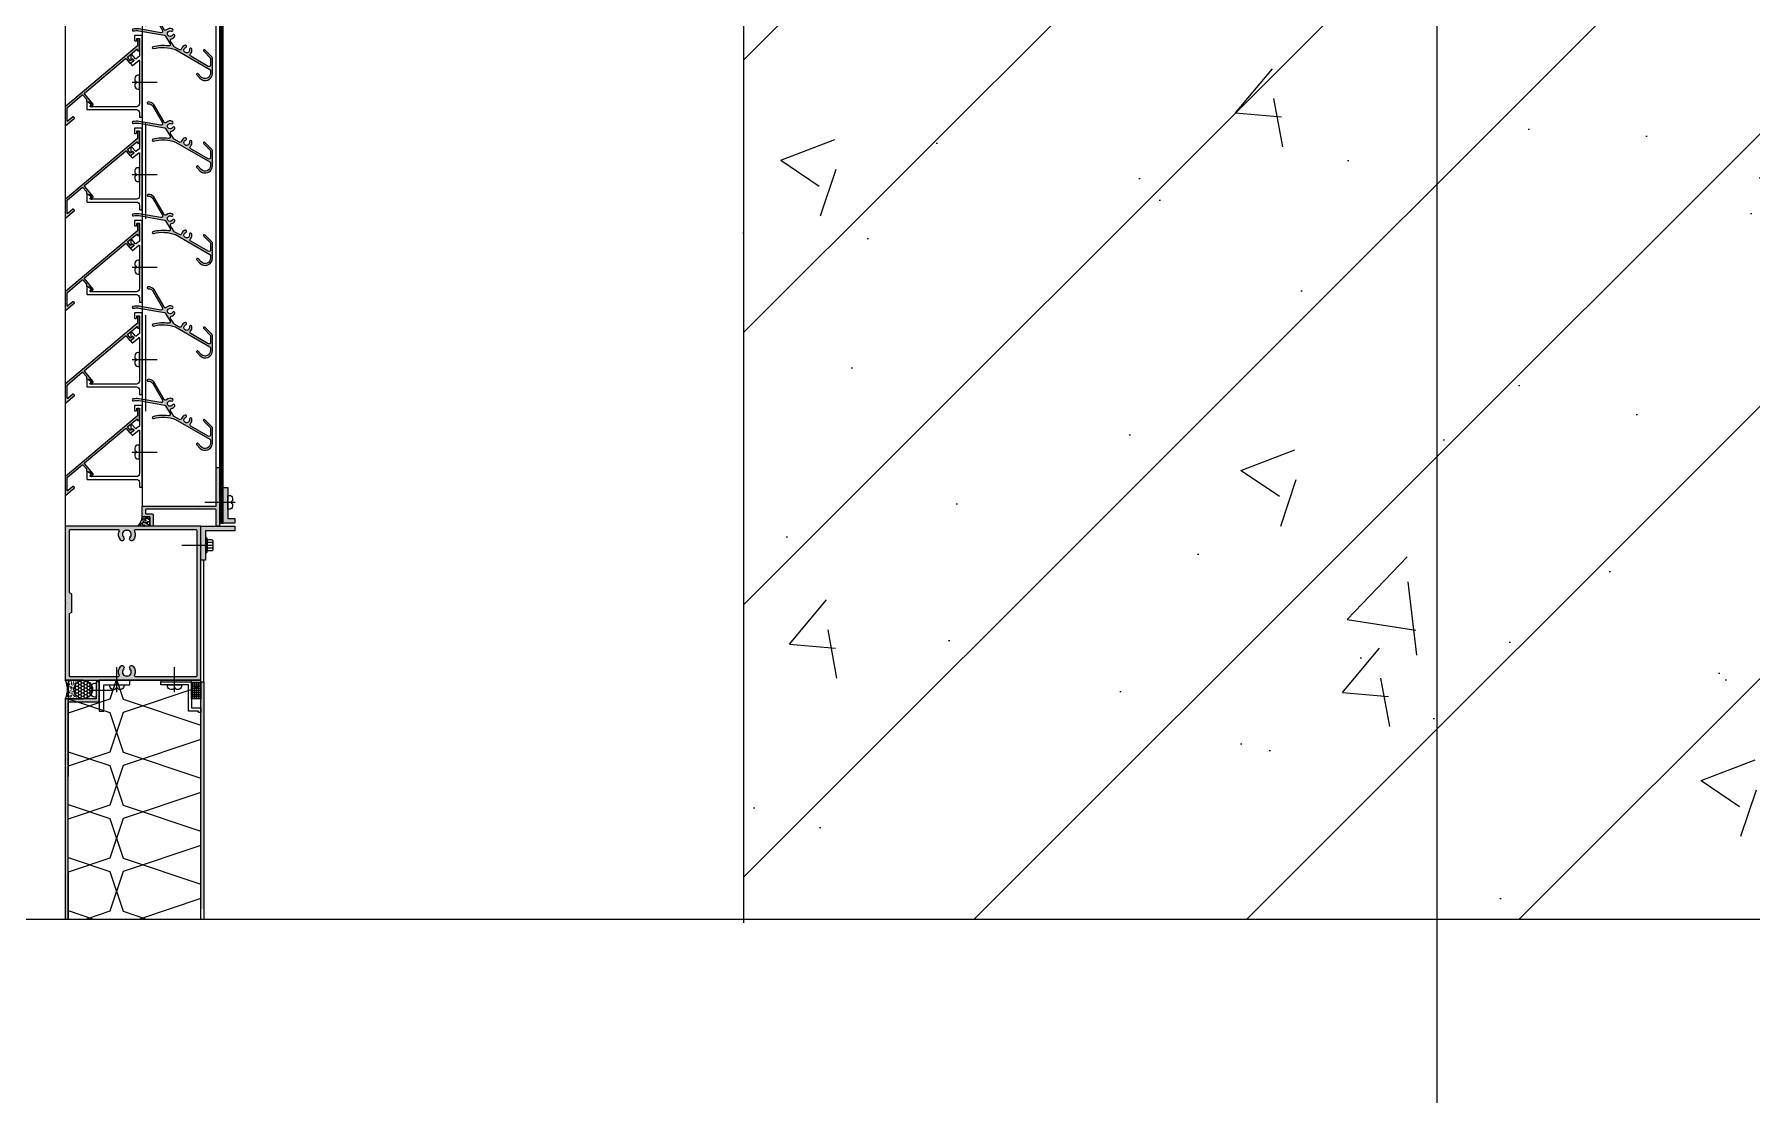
# Model space of a CAD drawing. Header units: millimetres. Extents: x 12351878 to 12381578, y 696206 to 738256.
# Drawn here: x 12375974 to 12377088, y 701670 to 702358 of the extents above; entities that cross this region are included whole.
import ezdxf

# ---------------------------------------------------------------- set-up
doc = ezdxf.new("R2010")
doc.units = ezdxf.units.MM
doc.header["$LTSCALE"] = 1000
for name, pattern in [('CENTER', [50.800000000000004, 31.75, -6.35, 6.35, -6.35]), ('CENTER2', [28.575000000000003, 19.05, -3.175, 3.175, -3.175]), ('DOTE', [2.4200000000000004, 2, -0.2, 0.02, -0.2]), ('HIDDEN', [0.125, 0.0625, -0.0625]), ('HIDDENX2', [19.049999999999997, 12.7, -6.35])]:
    doc.linetypes.add(name, pattern=pattern)
for name, color, linetype in [('A-ANNO-SYMB', 3, 'Continuous'), ('A-WALL', 5, 'Continuous'), ('A-WALL-PATT', 8, 'Continuous'), ('ALUM', 1, 'Continuous'), ('DOTE', 16, 'DOTE'), ('ELASTOMER', 6, 'Continuous'), ('ELASTOMER-V', 241, 'Continuous'), ('ELASTROMER-V', 241, 'Continuous'), ('EXTRUSION-V', 141, 'Continuous'), ('EXTRUSION1', 4, 'Continuous'), ('EXTRUSION2', 133, 'Continuous'), ('FASTENER', 191, 'Continuous'), ('GLASS-V', 11, 'Continuous'), ('GRID', 8, 'CENTER'), ('INSUL', 8, 'HIDDEN'), ('SILICONE', 8, 'Continuous'), ('SILICONE-V', 9, 'Continuous'), ('SYMBOL', 7, 'Continuous'), ('型材断面填充', 254, 'Continuous'), ('铝板断面填充', 14, 'Continuous')]:
    doc.layers.add(name, color=color, linetype=linetype)

# ---------------------------------------------------------------- blocks, each defined once
blk = doc.blocks.new('*U133')
at = {"linetype": 'CENTER2', "ltscale": 0.5}
blk.add_line((0, 5.682552812322683), (0, -13.72271173098998), dxfattribs=at)
at = {"color": 0, "linetype": 'ByBlock'}
blk.add_lwpolyline([(-0.6749999999992724, 2.506874680595502), (-1.174999999999272, 3.599999999998545), (-2.999999999998181, 3.600000000002183, 0.4142135623730951), (-5.399999999999636, 1.200000000000728), (-5.399999999999636, 0), (5.399999999999636, 0), (5.400000000001455, 1.19999999999709, 0.4142135623730951), (3.000000000001819, 3.599999999998545), (1.174999999999272, 3.599999999998545), (0.6749999999992724, 2.506874680595502)], format="xyb", close=True, dxfattribs=at)
blk = doc.blocks.new('*U98')
at = {"linetype": 'CENTER2', "ltscale": 0.5}
blk.add_line((0, 5.682552812322683), (0, -17.82994597045181), dxfattribs=at)
at = {"color": 0, "linetype": 'ByBlock'}
blk.add_lwpolyline([(-0.6749999999992724, 2.506874680595502), (-1.174999999999272, 3.599999999998545), (-2.999999999998181, 3.600000000002183, 0.4142135623730951), (-5.399999999999636, 1.200000000000728), (-5.399999999999636, 0), (5.399999999999636, 0), (5.400000000001455, 1.19999999999709, 0.4142135623730951), (3.000000000001819, 3.599999999998545), (1.174999999999272, 3.599999999998545), (0.6749999999992724, 2.506874680595502)], format="xyb", close=True, dxfattribs=at)
blk = doc.blocks.new('*U163')
at = {"layer": 'INSUL'}
h = blk.add_hatch(dxfattribs=at)
h.set_pattern_fill('保温棉50', color=256, scale=4.298127259997456, angle=90, pattern_type=2)
h.set_pattern_definition([(108.4349488229, (4.298127259986088, -84.81947217989064), (-85.96254519989373, 223.5026175200561), [27.18393566857991, -244.6535006285731]), (18.43494882299999, (-81.66441793996306, -110.6082357398754), (171.925090399852, 68.7700361601878), [81.55266663119177, -190.2847696659613]), (71.565051177, (-4.298127260008826, -84.81947217989064), (6.041983059165127e-11, 34.3850180799565), [27.1839356685799, -244.6535006285729]), (161.5650511771, (-4.298127260008826, -59.0307086199059), (-85.96254520004057, 17.1925090400064), [81.55266663119174, -190.2847696659613])])
h.paths.add_polyline_path([(-1.13686837721616e-11, -71.92509039989827), (85.96254519993776, -71.92509039989827), (85.96254519993776, 83.07490880915861), (-1.13686837721616e-11, 83.07490880915861)])
blk.add_lwpolyline([(-1.13686837721616e-11, -71.92509039989827), (85.96254519993776, -71.92509039989827), (85.96254519993776, 83.07490880915861), (-1.13686837721616e-11, 83.07490880915861)], close=True, dxfattribs=at)
blk = doc.blocks.new('20221208-LC02')
at = {"layer": '型材断面填充', "linetype": 'ByBlock'}
h = blk.add_hatch(color=256, dxfattribs=at)
edge = h.paths.add_edge_path(flags=16)
edge.add_line((2.5, -6.99999999960346), (2.5, -47))
edge.add_arc((3, -47), 0.5, 180, 270)
edge.add_line((3, -47.5), (34.65579523838096, -47.49999999999636))
edge.add_arc((34.65579523683118, -47.00000000242653), 0.4999999975698302, 270.0000001775916, 385.0702281711805)
edge.add_arc((39.99995091589517, -44.5000000142536), 5.399999990810145, 137.5299817759611, 205.0702278479145, ccw=False)
edge.add_arc((36.9387832742359, -41.69790212291264), 1.250000000089422, 29.999999994727887, 137.5299819162502, ccw=False)
edge.add_arc((36.93878327609127, -41.69790210733845), 1.249999990696188, -42.470018660997084, 29.99999941902189, ccw=False)
edge.add_arc((39.99995091848541, -44.49999999810461), 2.900000000181009, 137.529981922016, 142.0718582329696)
edge.add_line((37.71248232560174, -42.71744917481192), (37.97509137222369, -42.86906657857253))
edge.add_arc((39.9999509184272, -44.49999999786814), 2.600000000005153, 141.1501169040583, 158.8498831005553)
edge.add_line((37.57509137225861, -43.56188690160343), (37.31248232560029, -43.41026949783918))
edge.add_arc((39.99995091840537, -44.49999999789361), 2.900000000010801, 157.9281417677023, 262.0718582346679)
edge.add_line((39.59995091844758, -47.37228132117889), (39.59995091845485, -47.06904651365767))
edge.add_arc((39.99995091835444, -44.4999999979409), 2.599999999968484, 261.1501169037022, 278.8498831005157)
edge.add_line((40.39995091844321, -47.06904651362856), (40.39995091845776, -47.37228132117889))
edge.add_arc((39.9999509183981, -44.49999999792271), 2.899999999995512, 277.9281417674047, 382.0718582349279)
edge.add_line((42.68741951114498, -43.41026949774823), (42.42481046450848, -43.5618869015052))
edge.add_arc((39.99995091839082, -44.4999999979118), 2.600000000009137, 21.15011690276566, 38.84988309937198)
edge.add_line((42.02481046449975, -42.86906657849249), (42.28741951112897, -42.71744917471733))
edge.add_arc((39.99995106457936, -44.50000017262209), 2.899999992084716, 37.92814626531133, 42.47002339311909)
edge.add_arc((43.06111853289622, -41.69790209024723), 1.249999999762535, 150.000000009156, 222.4700181958035, ccw=False)
edge.add_arc((43.06111854433402, -41.69790208929044), 1.250000009190942, 42.470018990228596, 150.0000003092716, ccw=False)
edge.add_arc((39.99995091773599, -44.49999999361535), 5.399999997576094, -25.07022803200431, 42.4700186433916, ccw=False)
edge.add_arc((45.34410659842979, -47), 0.5000000000005413, 154.9297720058249, 270)
edge.add_line((45.34410659842979, -47.5), (84.99995091736491, -47.49999999998909))
edge.add_arc((84.99995091736491, -46.99999999998909), 0.5, 270, 360)
edge.add_line((85.49995091736491, -46.99999999998909), (85.49995091736491, 47.00000000001091))
edge.add_arc((84.99995091736491, 47.00000000001091), 0.5, 0, 90)
edge.add_line((84.99995091736491, 47.50000000001091), (45.34410659792775, 47.5))
edge.add_arc((45.34410659792775, 47.00000000000364), 0.499999999996362, 90, 205.070227985965)
edge.add_arc((39.9999509169138, 44.49999999430656), 5.399999997577029, -42.470018642462094, 25.070228024716982, ccw=False)
edge.add_arc((43.06111854356277, 41.69790209003622), 1.250000009194104, 209.9999996913284, 317.5299810103656, ccw=False)
edge.add_arc((43.06111853211041, 41.69790209099301), 1.249999999750459, 137.5299818046885, 209.9999999917775, ccw=False)
edge.add_arc((39.99995106378628, 44.50000017328784), 2.899999992045648, 317.5299766079323, 322.0718537359109)
edge.add_line((42.28741951034317, 42.71744917545584), (42.02481046370667, 42.86906657922373))
edge.add_arc((39.99995091759047, 44.49999999858846), 2.599999999980514, 321.1501169016652, 338.8498830984475)
edge.add_line((42.42481046370085, 43.56188690224371), (42.68741951033735, 43.41026949849038))
edge.add_arc((39.99995091757592, 44.49999999861393), 2.899999999996318, 337.9281417661126, 442.0718582336118)
edge.add_line((40.39995091758465, 47.37228132187738), (40.3999509175701, 47.06904651432706))
edge.add_arc((39.99995091753226, 44.49999999863212), 2.599999999968184, 81.15011690061799, 98.84988309743153)
edge.add_line((39.59995091758174, 47.06904651434161), (39.59995091756718, 47.37228132186283))
edge.add_arc((39.99995091757592, 44.49999999858846), 2.900000000006504, 97.92814176635848, 202.0718582335795)
edge.add_line((37.31248232479993, 43.41026949847583), (37.57509137145098, 43.56188690225099))
edge.add_arc((39.99995091759047, 44.49999999855208), 2.599999999991428, 201.1501169004238, 218.8498830971071)
edge.add_line((37.97509137143061, 42.86906657922373), (37.71248232480866, 42.71744917546312))
edge.add_arc((39.99995091768506, 44.49999999883585), 2.900000000224605, 217.9281417683661, 222.4700180793446)
edge.add_arc((36.93878327532002, 41.6979021079751), 1.249999990694837, -29.999999418133086, 42.47001866193938, ccw=False)
edge.add_arc((36.93878327346465, 41.69790212354928), 1.250000000087285, 222.4700180848151, 330.00000000616086, ccw=False)
edge.add_arc((39.99995091507299, 44.50000001494118), 5.39999999081059, 154.9297721593727, 222.4700182250489, ccw=False)
edge.add_arc((34.65579523569613, 47.00000000243381), 0.4999999975694139, 334.929771835921, 449.9999998232421)
edge.add_line((34.65579523723864, 47.50000000000364), (3, 47.5))
edge.add_arc((3, 47), 0.5, 90, 180)
edge.add_line((2.5, 47), (2.5, 7.00000000039654))
edge.add_line((2.5, 7.00000000039654), (4, 6.00000000039654))
edge.add_line((4, 6.00000000039654), (4, -5.99999999960346))
edge.add_line((4, -5.99999999960346), (2.5, -6.99999999960346))
edge = h.paths.add_edge_path()
edge.add_line((0, -0.2999999999992724), (0, -50))
edge.add_line((0, -50), (87.99995091736491, -49.99999999998909))
edge.add_line((87.99995091736491, -49.99999999998909), (87.99995091736491, 50.00000000001091))
edge.add_line((87.99995091736491, 50.00000000001091), (0, 50))
edge.add_line((0, 50), (0, 0.2999999999992724))
edge.add_arc((0, 0), 0.2999999999992724, -90, 90, ccw=False)
at = {"color": 0, "linetype": 'ByBlock'}
for points in [[(0, -0.2999999999992724), (0, -50), (87.99995091736491, -49.99999999998909), (87.99995091736491, 50.00000000001091), (0, 50), (0, 0.2999999999992724, -0.9999999999999999)], [(2.5, -6.99999999960346), (2.5, -47, 0.414213562373095), (3, -47.5), (34.65579523838096, -47.49999999999636, 0.5490175104175196), (35.10868978350481, -46.78813559492119, -0.3035384596239542), (36.01674482313683, -40.85389673494501, -0.5069448702634813), (38.02131502910197, -41.07290212296721, -0.3271885650726631), (37.86082171175804, -42.54190749825284, 0.01982026876785896), (37.71248232560174, -42.71744917481192), (37.97509137222369, -42.86906657857253, 0.07738371066582642), (37.57509137225861, -43.56188690160343), (37.31248232560029, -43.41026949783918, 0.4885090795910595), (39.59995091844758, -47.37228132117889), (39.59995091845485, -47.06904651365767, 0.07738371066725233), (40.39995091844321, -47.06904651362856), (40.39995091845776, -47.37228132117889, 0.4885090795940417), (42.68741951114498, -43.41026949774823), (42.42481046450848, -43.5618869015052, 0.07738371066635864), (42.02481046449975, -42.86906657849249), (42.28741951112897, -42.71744917471733, 0.01982027233345179), (42.1390800836889, -42.54190747979737, -0.3271885655898134), (41.97858677827026, -41.07290209053826, -0.5069448669586435), (43.98315698879742, -40.85389668058633, -0.3035384624997088), (44.89121204890398, -46.78813559286573, 0.5490175104135072), (45.34410659842979, -47.5), (84.99995091736491, -47.49999999998909, 0.414213562373095), (85.49995091736491, -46.99999999998909), (85.49995091736491, 47.00000000001091, 0.414213562373095), (84.99995091736491, 47.50000000001091), (45.34410659792775, 47.5, 0.5490175103733188), (44.89121204837284, 46.78813559293485, -0.3035384624606132), (43.98315698803344, 40.85389668134303, -0.5069448669602903), (41.97858677750628, 41.07290209127314, -0.3271885655898843), (42.13908008290309, 42.54190748052861, 0.01982027233416778), (42.28741951034317, 42.71744917545584), (42.02481046370667, 42.86906657922373, 0.07738371066710646), (42.42481046370085, 43.56188690224371), (42.68741951033735, 43.41026949849038, 0.4885090795931064), (40.39995091758465, 47.37228132187738), (40.3999509175701, 47.06904651432706, 0.07738371066724005), (39.59995091758174, 47.06904651434161), (39.59995091756718, 47.37228132186283, 0.4885090795916054), (37.31248232479993, 43.41026949847583), (37.57509137145098, 43.56188690225099, 0.07738371066666419), (37.97509137143061, 42.86906657922373), (37.71248232480866, 42.71744917546312, 0.01982026876795936), (37.86082171097223, 42.54190749890404, -0.327188565073362), (38.02131502833799, 41.07290212362204, -0.5069448702631493), (36.01674482238013, 40.85389673556347, -0.3035384595938929), (35.10868978239159, 46.78813559498667, 0.549017510375187), (34.65579523723864, 47.50000000000364), (3, 47.5, 0.414213562373095), (2.5, 47), (2.5, 7.00000000039654), (4, 6.00000000039654), (4, -5.99999999960346)]]:
    blk.add_lwpolyline(points, format="xyb", close=True, dxfattribs=at)
blk = doc.blocks.new('*U164')
at = {"layer": 'ELASTOMER-V', "linetype": 'ByBlock'}
h = blk.add_hatch(dxfattribs=at)
h.set_pattern_fill('HONEY', color=256, scale=10, angle=90.00000000002557, style=0)
h.set_pattern_definition([(90, (777.9763210752899, -18948.4054980909), (-1.082531754731385, 1.874999999999516), [1.25, -2.5]), (210.0000000000255, (777.9763210752899, -18948.4054980909), (-1.082531754729711, -1.875000000000482), [1.249999999999997, -2.499999999999994]), (150.0000000000255, (777.9763210752899, -18948.4054980909), (-2.165063509461096, -9.662e-13), [-2.5, 1.25])])
edge = h.paths.add_edge_path()
edge.add_arc((6.00000064651249, 11.73395076351153), 5.999999344334356, 0, 360)
at = {"layer": 'SILICONE'}
h = blk.add_hatch(dxfattribs=at)
h.set_pattern_fill('AR-SAND', color=256, angle=90.00000000002557, style=0)
h.set_pattern_definition([(127.5000000000256, (777.9763210752899, -18948.4054980909), (-1.92682376901313, -0.0629933581104684), [0, -1.52, 0, -1.7, 0, -1.625]), (97.50000000002554, (777.9763210752899, -18948.4054980909), (-2.82214606523053, 1.769776705266466), [0, -0.82, 0, -1.369999999999999, 0, -0.525]), (57.50000000002556, (777.9763210752899, -18949.63549809088), (-0.0056590535383553, 3.114141861751492), [0, -0.4999999999999977, 0, -1.79999999999999, 0, -2.34999999999998]), (47.50000000002557, (777.9763210752899, -18949.63549809088), (-0.8776755649355914, 3.006126604571902), [0, -0.25, 0, -1.179999999999999, 0, -1.35])])
edge = h.paths.add_edge_path()
edge.add_line((-1.223408617079258e-06, 11.73395025841455), (0, 0))
edge.add_arc((5.999999995414328, -13.71720165333131), 14.97202795693112, 66.37509497301721, 113.62490502698279, ccw=False)
edge.add_line((11.99999999082866, 0), (11.9999999908614, 11.73395126860851))
edge.add_arc((6.000000646510671, 11.73395076350608), 5.999999344350748, -179.99999517673064, 4.8233733878078056e-06, ccw=False)
at = {"layer": '铝板断面填充', "linetype": 'ByBlock'}
h = blk.add_hatch(color=256, dxfattribs=at)
h.dxf.hatch_style = 1
h.paths.add_polyline_path([(154.9999992099078, 1.99999999995234), (129.1821145081235, 1.999999999937788), (13.99999999082866, 2), (13.9999999908614, 22), (0.9999999908613972, 22), (0.9999999908613972, 19.99999999999272), (11.9999999908614, 19.99999999999272), (11.99999999082866, 0), (129.1821145081235, -6.221185290876985e-11), (154.9999992099078, -5.493589529458637e-11)])
at = {"layer": 'ALUM'}
blk.add_lwpolyline([(154.9999992099078, 1.99999999995234), (129.1821145081235, 1.999999999937788), (13.99999999082866, 2), (13.9999999908614, 22), (0.9999999908613972, 22), (0.9999999908613972, 19.99999999999272), (11.9999999908614, 19.99999999999272), (11.99999999082866, 0), (129.1821145081235, -6.221185290876985e-11), (154.9999992099078, -5.493589529458637e-11)], close=True, dxfattribs=at)
at = {"layer": 'ELASTOMER'}
blk.add_circle((6.00000064651249, 11.73395076351153), 5.999999344334356, dxfattribs=at)
at = {"layer": 'EXTRUSION2'}
blk.add_lwpolyline([(-9.138602763414383e-09, 42), (-9.138602763414383e-09, 22), (19.9999999908614, 22), (19.9999999908614, 25), (2.999999990861397, 25), (2.999999990861397, 42)], close=True, dxfattribs=at)
at = {"layer": 'SILICONE'}
blk.add_lwpolyline([(-1.223408617079258e-06, 11.73395025841455), (0, 0), (0, 0, -0.2091377174264752), (11.99999999082866, 0), (11.9999999908614, 11.73395126860851, -1.000000000000909), (1.302159944316372e-06, 11.73395025841455)], format="xyb", dxfattribs=at)
at = {"layer": 'FASTENER', "xscale": -0.8333333333333337, "yscale": 0.8333333333333337, "zscale": 0.8333333333333337}
for p, rotation in [((2.999999990861397, 33.5), 269.9999999999745), ((6.499999990861397, 19.99999999999272), 180)]:
    blk.add_blockref('*U133', p, dxfattribs=dict(at, rotation=rotation))
blk = doc.blocks.new('20221208-LC05')
at = {"layer": '型材断面填充', "linetype": 'ByBlock'}
h = blk.add_hatch(color=256, dxfattribs=at)
edge = h.paths.add_edge_path()
edge.add_line((50, -24.5), (50, 12.5))
edge.add_arc((49.5, 12.5), 0.5, 0, 90)
edge.add_line((49.5, 13), (48.5, 13))
edge.add_arc((48.5, 12.5), 0.5, 90, 180)
edge.add_line((48, 12.5), (48, 2.5))
edge.add_arc((47.5, 2.5), 0.5, -90, 0, ccw=False)
edge.add_line((47.5, 2), (2.5, 2))
edge.add_arc((2.5, 2.5), 0.5, 180, 270, ccw=False)
edge.add_line((2, 2.5), (2, 4.500000000007276))
edge.add_arc((2.5, 4.500000000007276), 0.5, 90, 180, ccw=False)
edge.add_line((2.5, 5.000000000007276), (6.5, 5.000000000007276))
edge.add_arc((6.5, 5.500000000007276), 0.5, 270, 360)
edge.add_line((7, 5.500000000007276), (7, 12.5))
edge.add_arc((6.5, 12.5), 0.5, 0, 90)
edge.add_line((6.5, 13), (5.5, 13))
edge.add_arc((5.5, 12.5), 0.5, 90, 180)
edge.add_line((5, 12.5), (5, 7.000000000003638))
edge.add_line((5, 7.000000000003638), (0, 7))
edge.add_line((0, 7), (0, 0))
edge.add_line((0, 0), (9.545484914677218, 0))
edge.add_line((9.545484914677218, 0), (9.845484914680128, 0.2999999999883585))
edge.add_line((9.845484914680128, 0.2999999999883585), (10.14548491468304, 0))
edge.add_line((10.14548491468304, 0), (36.45762077829568, 0))
edge.add_line((36.45762077829568, 0), (36.75762077829859, 0.2999999999883585))
edge.add_line((36.75762077829859, 0.2999999999883585), (37.0576207783015, 0))
edge.add_line((37.0576207783015, 0), (48, 0))
edge.add_line((48, 0), (48, -24.5))
edge.add_arc((48.5, -24.5), 0.5, 180, 270)
edge.add_line((48.5, -25), (49.5, -25))
edge.add_arc((49.5, -24.5), 0.5, 270, 360)
at = {"linetype": 'ByBlock'}
blk.add_lwpolyline([(50, -24.5), (50, 12.5, 0.414213562373095), (49.5, 13), (48.5, 13, 0.414213562373095), (48, 12.5), (48, 2.5, -0.414213562373095), (47.5, 2), (2.5, 2, -0.414213562373095), (2, 2.5), (2, 4.500000000007276, -0.414213562373095), (2.5, 5.000000000007276), (6.5, 5.000000000007276, 0.414213562373095), (7, 5.500000000007276), (7, 12.5, 0.414213562373095), (6.5, 13), (5.5, 13, 0.414213562373095), (5, 12.5), (5, 7.000000000003638), (0, 7), (0, 0), (9.545484914677218, 0), (9.845484914680128, 0.2999999999883585), (10.14548491468304, 0), (36.45762077829568, 0), (36.75762077829859, 0.2999999999883585), (37.0576207783015, 0), (48, 0), (48, -24.5, 0.414213562373095), (48.5, -25), (49.5, -25, 0.414213562373095)], format="xyb", close=True, dxfattribs=at)
blk = doc.blocks.new('*U97')
at = {"linetype": 'ByBlock', "lineweight": -2}
for p, q in [((-5.028571428571013, 0.5142857142927824), (-5.028571428571013, 7.275957614183426e-12)), ((5.028571428571013, 7.275957614183426e-12), (-5.028571428571013, 7.275957614183426e-12)), ((-4.685714285715221, 0.857142857152212), (-3.542857142858338, 1.14285714286234)), ((4.685714285715221, 0.857142857152212), (-4.685714285715221, 0.857142857152212)), ((-3.542857142858338, 4.400000000008731), (-3.542857142858338, 1.14285714286234)), ((3.542857142858338, 1.14285714286234), (-3.542857142858338, 1.14285714286234)), ((2.657142857144208, 4.857142857152212), (-2.657142857144208, 4.857142857152212)), ((-2.332922000361577, 0.857142857152212), (-1.77142857142826, 1.14285714286234)), ((-1.77142857142826, 4.400000000008731), (-1.77142857142826, 1.14285714286234)), ((1.77142857142826, 4.400000000008731), (1.77142857142826, 1.14285714286234)), ((2.458636286075489, 0.857142857152212), (1.77142857142826, 1.14285714286234)), ((3.542857142858338, 4.400000000008731), (3.542857142858338, 1.14285714286234)), ((4.685714285715221, 0.857142857152212), (3.542857142858338, 1.14285714286234)), ((5.028571428571013, 0.5142857142927824), (5.028571428571013, 7.275957614183426e-12))]:
    blk.add_line(p, q, dxfattribs=at)
for centre, radius, start, end in [((-4.685714285715221, 0.5142857142927824), 0.3428571428571428, 90, 180), ((-2.657142857144208, 3.770535714291327), 1.086607142857136, 35.40085557752613, 144.5991444224739), ((0, 1.196428571434808), 3.660714285714072, 61.05941179989344, 118.9405882001066), ((2.657142857144208, 3.770535714291327), 1.086607142857129, 35.40085557752613, 144.5991444224739), ((4.685714285715221, 0.5142857142927824), 0.3428571428571428, 0, 90)]:
    blk.add_arc(centre, radius, start, end, dxfattribs=at)
at = {"layer": 'GRID', "ltscale": 0.5}
blk.add_line((0, 4.857142857159488), (0, -15.42104510233063), dxfattribs=at)
blk = doc.blocks.new('20221208-LC06')
at = {"layer": '型材断面填充', "linetype": 'ByBlock'}
blk.add_hatch(color=256, dxfattribs=at).paths.add_polyline_path([(22, 3), (3, 3), (3, 22), (0, 22), (0, 0), (22, 0)])
blk.add_lwpolyline([(22, 3), (3, 3), (3, 22), (0, 22), (0, 0), (22, 0)], close=True)
at = {"layer": 'FASTENER', "rotation": 269.9998805842413}
blk.add_blockref('*U97', (3, 12.5), dxfattribs=at)
blk = doc.blocks.new('20221208-LC07')
at = {"layer": '型材断面填充', "linetype": 'ByBlock'}
h = blk.add_hatch(color=256, dxfattribs=at)
edge = h.paths.add_edge_path()
edge.add_line((-6.571018636968802, 14.7899890653789), (-7.337063080092776, 14.14720145569299))
edge.add_arc((-7.529899362991273, 14.37701478863164), 0.2999999999974647, 219.9999999985453, 309.9999999985453, ccw=False)
edge.add_line((-7.75971269592992, 14.18417850573314), (-9.366681720144697, 16.09928961351397))
edge.add_arc((-9.136868387220604, 16.29212589641247), 0.299999999986316, 130.0000000003315, 220.0000000003319, ccw=False)
edge.add_line((-9.3297046701191, 16.52193922933657), (-3.592836282899952, 21.33574337718892))
edge.add_arc((-3.399999999991408, 21.10593004425521), 0.30000000000014, 4.4639136831392534e-10, 130.0000000006214, ccw=False)
edge.add_line((-3.099999999991269, 21.10593004425755), (-3.099999999991269, 20.74631159653654))
edge.add_arc((-2.799999999996103, 20.74631159654335), 0.2999999999951655, 180.0000000013, 270.0000000014791)
edge.add_line((-2.799999999988358, 20.44631159654818), (-2.099999999991269, 20.44631159654818))
edge.add_arc((-2.099999999984021, 20.74631159654385), 0.2999999999956628, 269.9999999986158, 359.9999999986049)
edge.add_line((-1.799999999988358, 20.74631159653654), (-1.799999999988358, 27.94631159654818))
edge.add_arc((-2.099999999983964, 27.94631159654094), 0.299999999995606, 1.384177397393196e-09, 90.00000000139504)
edge.add_line((-2.099999999991269, 28.24631159653654), (-2.799999999988358, 28.24631159653654))
edge.add_arc((-2.799999999995606, 27.94631159654088), 0.2999999999956628, 89.99999999861582, 179.999999998605)
edge.add_line((-3.099999999991269, 27.94631159654818), (-3.099999999991269, 23.58620389399584))
edge.add_arc((-3.400000000019408, 23.58620389398678), 0.3000000000281391, -49.999999998266674, 1.7301999832852744e-09, ccw=False)
edge.add_line((-3.207163717088406, 23.35639056103537), (-49.89283628751582, -15.81754007405834))
edge.add_arc((-49.70000000458491, -16.04735340700972), 0.3000000000280493, 130.0000000017254, 180.0000000017384)
edge.add_line((-50.00000000461296, -16.04735340701882), (-50.00000000461296, -27.7960190110025))
edge.add_arc((-49.70000000461259, -27.79601901099967), 0.3000000000003666, 180.0000000005408, 310.0000000005276)
edge.add_line((-49.50716372170427, -28.02583234393387), (-44.10145779259619, -23.48990649255575))
edge.add_arc((-44.2942940754947, -23.26009315963165), 0.2999999999863265, 310.0000000003338, 400.00000000033)
edge.add_line((-44.06448074257059, -23.06725687673315), (-44.51443206935073, -22.53102576654055))
edge.add_arc((-44.74424540228938, -22.72386204943905), 0.2999999999974647, 39.99999999854528, 129.9999999985453)
edge.add_line((-44.93708168518788, -22.4940487165004), (-48.20716372170136, -25.23797334724804))
edge.add_arc((-48.40000000461647, -25.0081600143284), 0.299999999993581, 180.0000000033186, 310.0000000033076, ccw=False)
edge.add_line((-48.70000000461005, -25.00816001434578), (-48.70000000461005, -16.65355336258654))
edge.add_arc((-48.40000000465168, -16.65355336259094), 0.2999999999583665, 129.9999999991475, 179.9999999991593, ccw=False)
edge.add_line((-48.59283628752746, -16.42374002968427), (-38.89875189187296, -8.289437388681108))
edge.add_arc((-38.70591560897339, -8.519250721621638), 0.2999999999995969, 39.97210619677821, 129.9999999984711, ccw=False)
edge.add_line((-38.47600842310931, -8.326526343589649), (-36.24809373162861, -10.98427832216839))
edge.add_arc((-36.47800091748876, -11.17700270020882), 0.3000000000019971, -4.999999999810484, 39.972106198496476, ccw=False)
edge.add_line((-36.17914250805916, -11.2031494230323), (-36.26126637689595, -12.14182953926502))
edge.add_arc((-35.76316902785037, -12.1854074106377), 0.4999999999996011, 175.0000000001276, 265.0000000001261)
edge.add_line((-35.80674689922307, -12.68350475968327), (-34.44730974844424, -12.80244009912712))
edge.add_arc((-34.47345647125944, -13.10129850854805), 0.299999999992635, 39.972208860910484, 85.00000000162129, ccw=False)
edge.add_line((-34.24354963072983, -12.90857371856691), (-33.10536801435228, -14.26634268753696))
edge.add_arc((-33.33527485487883, -14.45906747750178), 0.2999999999798057, -35.00000000039148, 39.97220885889601, ccw=False)
edge.add_line((-33.08952924160985, -14.63114040839719), (-33.45027492035297, -15.14633863046765))
edge.add_arc((-33.04069889821348, -15.43312684862878), 0.4999999999876424, 145.0000000010222, 277.5776421457446)
edge.add_arc((-33.04069889820949, -15.43312684861227), 0.5000000000034821, 277.5776421450424, 325.0000000003197)
edge.add_line((-32.63112287606054, -15.71991506678751), (-31.83047807846742, -14.57647579500917))
edge.add_arc((-32.07622369175496, -14.40440286411353), 0.2999999999951448, 325.0000000016046, 399.9721394301869)
edge.add_line((-31.84631661768071, -14.21167835273081), (-37.48033806981402, -7.49067863082746))
edge.add_arc((-37.25043099573351, -7.297954119452356), 0.2999999999950601, 129.9999999997207, 219.9721394283044, ccw=False)
edge.add_line((-37.44326727863518, -7.068140786519507), (-10.78518911205174, 15.30064277094789))
edge.add_arc((-10.59235282913141, 15.07082943801651), 0.3000000000059272, 40.00000000263299, 130.0000000026311, ccw=False)
edge.add_line((-10.36253949620004, 15.26366572093684), (-7.984225340362173, 12.42930128140142))
edge.add_arc((-7.754412007408973, 12.62213756428537), 0.2999999999992584, 219.9999999946298, 309.9999999946298)
edge.add_line((-7.561575724525028, 12.39232423133217), (-5.799673505345709, 13.87073573362431))
edge.add_arc((-5.992509788258752, 14.10054906656296), 0.3000000000068146, 310.0000000006734, 400.0000000006751)
edge.add_line((-5.762696455320111, 14.29338534947601), (-6.148369021131657, 14.75301201533875))
edge.add_arc((-6.378182354070304, 14.56017573244026), 0.2999999999974647, 39.99999999854528, 129.9999999985453)
at = {"linetype": 'ByBlock'}
blk.add_lwpolyline([(-6.571018636968802, 14.7899890653789), (-7.337063080092776, 14.14720145569299, -0.4142135623730948), (-7.75971269592992, 14.18417850573314), (-9.366681720144697, 16.09928961351397, -0.4142135623730967), (-9.3297046701191, 16.52193922933657), (-3.592836282899952, 21.33574337718892, -0.6370702608085692), (-3.099999999991269, 21.10593004425755), (-3.099999999991269, 20.74631159653654, 0.4142135623740107), (-2.799999999988358, 20.44631159654818), (-2.099999999991269, 20.44631159654818, 0.4142135623730396), (-1.799999999988358, 20.74631159653654), (-1.799999999988358, 27.94631159654818, 0.4142135623731504), (-2.099999999991269, 28.24631159653654), (-2.799999999988358, 28.24631159653654, 0.4142135623730396), (-3.099999999991269, 27.94631159654818), (-3.099999999991269, 23.58620389399584, -0.2216946626429259), (-3.207163717088406, 23.35639056103537), (-49.89283628751582, -15.81754007405834, 0.2216946626430007), (-50.00000000461296, -16.04735340701882), (-50.00000000461296, -27.7960190110025, 0.6370702608074083), (-49.50716372170427, -28.02583234393387), (-44.10145779259619, -23.48990649255575, 0.4142135623730755), (-44.06448074257059, -23.06725687673315), (-44.51443206935073, -22.53102576654055, 0.414213562373095), (-44.93708168518788, -22.4940487165004), (-48.20716372170136, -25.23797334724804, -0.6370702608074247), (-48.70000000461005, -25.00816001434578), (-48.70000000461005, -16.65355336258654, -0.2216946626429911), (-48.59283628752746, -16.42374002968427), (-38.89875189187296, -8.289437388681108, -0.4143561613109094), (-38.47600842310931, -8.326526343589649), (-36.24809373162861, -10.98427832216839, -0.1987858451913511), (-36.17914250805916, -11.2031494230323), (-36.26126637689595, -12.14182953926502, 0.4142135623730875), (-35.80674689922307, -12.68350475968327), (-34.44730974844424, -12.80244009912712, -0.1990384300052808), (-34.24354963072983, -12.90857371856691), (-33.10536801435228, -14.26634268753696, -0.3393190298109867), (-33.08952924160985, -14.63114040839719), (-33.45027492035297, -15.14633863046765, 0.6529968604531776), (-32.97476410327363, -15.92876038543181, 0.2099236531227798), (-32.63112287606054, -15.71991506678751), (-31.83047807846742, -14.57647579500917, 0.3393186919816972), (-31.84631661768071, -14.21167835273081), (-37.48033806981402, -7.49067863082746, -0.4140711476668985), (-37.44326727863518, -7.068140786519507), (-10.78518911205174, 15.30064277094789, -0.4142135623730844), (-10.36253949620004, 15.26366572093684), (-7.984225340362173, 12.42930128140142, 0.4142135623730955), (-7.561575724525028, 12.39232423133217), (-5.799673505345709, 13.87073573362431, 0.4142135623731034), (-5.762696455320111, 14.29338534947601), (-6.148369021131657, 14.75301201533875, 0.414213562373095)], format="xyb", close=True, dxfattribs=at)
at = {"layer": 'EXTRUSION2'}
blk.add_lwpolyline([(0, -22.4536884034751), (0, 29.94631159654818, 0.4142135623724291), (-0.3000000000029104, 30.24631159653654), (-4.80000000000291, 30.24631159653654, 0.4142135623722072), (-5.099999999991269, 29.94631159654818), (-5.099999999991269, 27.0463115965249, 0.4142135623733171), (-4.80000000000291, 26.74631159653654), (-3.899999999994179, 26.74631159653654, 0.4142135623728732), (-3.599999999991269, 27.0463115965249), (-3.599999999991269, 28.14631159655983, -0.4142135623735389), (-3.30000000000291, 28.44631159654818), (-2.099999999991269, 28.44631159654818, -0.414213562369238), (-1.799999999988358, 28.14631159655983), (-1.799999999988358, 17.08666589786299, -0.2216946626428674), (-1.907163717085496, 16.85685256493161), (-3.944812945570447, 15.14706184883835, -0.4143559914221383), (-4.367556302560843, 15.18415067039314), (-6.487276274419855, 17.7128306661034, 0.700388720325843), (-7.370454731222708, 17.39162314712303), (-7.370454731222708, 15.00461082905531, 0.6370702608075328), (-6.877618448314024, 14.77479749609483), (-6.504989692621166, 15.0874701475841, -0.414355991422198), (-6.082246335645323, 15.05038132600021), (-5.439831221752684, 14.28402432179428, -0.4140711476669784), (-5.476902012931532, 13.86148647748632), (-7.392236844621948, 12.25432972662384, 0.4140711476671738), (-7.429307635800797, 11.83179188231588), (-6.658409499155823, 10.91216347727459, 0.4143559914221807), (-6.235666142165428, 10.8750746556907), (-2.292836282897042, 14.18350173640647, -0.6370702608074117), (-1.799999999988358, 13.9536884034751), (-1.799999999988358, -13.9536884034751, -0.4142135623731283), (-3.799999999988358, -15.9536884034751), (-33.60047102597309, -15.9536884034751, -0.6047240020239593), (-33.84726484274142, -15.48312225204427), (-33.25367720919894, -14.62425455485936, 0.4124226599490182), (-33.32839809506549, -14.20794279017719), (-35.21368280779279, -12.88785222265869, 0.6068148963146385), (-36.00047102596727, -13.29742824478308), (-36.00047102596727, -17.4536884034751, 0.414213562373055), (-35.70047102596436, -17.75368840346346), (-3.799999999988358, -17.75368840346346, -0.4142135623730284), (-1.799999999988358, -19.75368840346346), (-1.799999999988358, -22.4536884034751, 0.4142135623729286), (-1.499999999985448, -22.75368840346346), (-0.3000000000029104, -22.75368840346346, 0.414213562373095)], format="xyb", close=True, dxfattribs=at)
at = {"layer": 'FASTENER', "xscale": 0.8333333333333337, "yscale": 0.8333333333333337, "zscale": 0.8333333333333337, "rotation": 90}
blk.add_blockref('*U133', (-1.799999999988358, 0), dxfattribs=at)
blk = doc.blocks.new('20221208-LC08')
at = {"layer": '型材断面填充', "linetype": 'ByBlock'}
h = blk.add_hatch(color=256, dxfattribs=at)
edge = h.paths.add_edge_path()
edge.add_arc((18.10000287278786, 31.47830951325164), 3.400000000001218, 65.92021313996545, 134.4775121865075)
edge.add_arc((15.01723408819715, 34.61782167611785), 1.00000000000239, 209.9999999989361, 314.47751218486707, ccw=False)
edge.add_line((14.15120868440135, 34.11782167613273), (7.52105008403305, 45.60159323416883))
edge.add_arc((4.000002872740279, 42.48835913826461), 4.70000000000566, 41.48242132988716, 92.79602569609006)
edge.add_arc((3.800002872744327, 46.58347818416661), 0.5999999999925238, 92.79602569515836, 146.0072134597349)
edge.add_arc((3.80000287275323, 46.58347818417469), 0.5999999999953838, 146.0072134608504, 272.7960256962779)
edge.add_arc((4.000002872743861, 42.48835913827429), 3.500000000015892, 43.313703642576286, 92.79602569613178, ccw=False)
edge.add_line((6.546633347752504, 44.8893325291865), (13.06327640464588, 33.60217565984931))
edge.add_arc((12.19725100086027, 33.10217565985477), 0.9999999999982807, -100.00000000030388, 29.99999999969532, ccw=False)
edge.add_line((12.02360282318841, 32.11736790684517), (-2.077071995241567, 34.60369732353138))
edge.add_arc((-3.499997127224463, 22.6883591383198), 11.99999999996624, 83.1900102333025, 102.1531974691211)
edge.add_arc((-5.899997127244454, 33.83286451088126), 0.6000000000036422, 102.1531974685515, 185.7887552737148)
edge.add_arc((-5.899997127245768, 33.83286451088675), 0.6000000000028907, 185.7887552742492, 282.1531974690991)
edge.add_arc((-3.499997127274389, 22.68835913829452), 10.79999999997955, 83.36261430525201, 102.15319746886752, ccw=False)
edge.add_line((-2.251675831634202, 33.41597275654203), (14.45955084146408, 30.46933261334198))
edge.add_arc((14.28590266380062, 29.48452486034507), 0.9999999999843256, 30.00000000004019, 80.0000000000436, ccw=False)
edge.add_line((15.15192806757113, 29.98452486033784), (18.02259760018205, 25.01237937813858))
edge.add_arc((17.15657219639673, 24.51237937813692), 1.000000000001592, -98.40425250203049, 30.000000000057128, ccw=False)
edge.add_arc((13.40035137706609, -0.9116408617258216), 24.70000000000859, 81.59574749789154, 105.1546482003204)
edge.add_arc((7.100002872769094, 22.35025090838434), 0.600000000010323, 105.1546482012698, 188.7940901267949)
edge.add_arc((7.100002872763874, 22.35025090836708), 0.6000000000025236, 188.7940901252424, 285.1546481997163)
edge.add_arc((13.40035137712634, -0.9116408617214198), 23.49999999999195, 69.71435314169838, 105.1546482004795, ccw=False)
edge.add_line((21.54781760448532, 21.13079081161413), (43.8000028727547, 8.283485656895209))
edge.add_arc((43.30000287275738, 7.417460253112317), 0.9999999999973213, 3.632294465205632e-11, 60.00000000008862, ccw=False)
edge.add_line((44.3000028727547, 7.417460253112949), (44.3000028727547, 5.788359138270607))
edge.add_arc((40.80000287275518, 5.788359138278228), 3.499999999999524, 223.4999999999262, 359.9999999998753, ccw=False)
edge.add_line((38.26119257420942, 3.379118123353692), (36.23522749535914, 5.514039857953321))
edge.add_arc((35.800002872756, 5.101027112538667), 0.5999999999958322, 43.50000000016723, 112.2660903412586)
edge.add_arc((35.80000287275278, 5.1010271125406), 0.5999999999928276, 112.2660903410447, 223.4999999999515)
edge.add_line((35.36477825015027, 4.688014367129654), (37.39074332900054, 2.55309263250092))
edge.add_arc((40.80000287275313, 5.788359138265053), 4.699999999998657, 223.5000000000742, 360.0000000000677)
edge.add_line((45.50000287275179, 5.788359138270607), (45.50000287275179, 15.67414557590382))
edge.add_arc((44.50000287274782, 15.67414557591333), 1.000000000003972, 359.9999999994553, 404.9999999994539)
edge.add_line((45.20710965394392, 16.38125235709595), (40.67573880404234, 20.91262320696842))
edge.add_arc((40.25147473531783, 20.48835913826531), 0.6000000000026592, 44.99999999855465, 144.6289748794953)
edge.add_arc((40.25147473533163, 20.48835913828726), 0.6000000000012106, 144.6289748819671, 225.0000000010131)
edge.add_line((39.82721066662634, 20.06409506956697), (44.00710965394683, 15.88419608224649))
edge.add_arc((43.30000287275053, 15.17708930106379), 1.000000000004178, -5.397851055022329e-10, 44.99999999944902, ccw=False)
edge.add_line((44.3000028727547, 15.17708930105437), (44.3000028727547, 11.11250197593472))
edge.add_arc((43.30000287275537, 11.11250197593574), 0.9999999999993321, 239.99999999993372, 359.99999999994145, ccw=False)
edge.add_line((42.8000028727547, 10.24647657215246), (31.43951503562857, 16.80545728304423))
edge.add_arc((31.9395150356336, 17.67148268683599), 1.000000000008854, 135.5224878140041, 239.9999999999603, ccw=False)
edge.add_arc((28.80000287276256, 20.75425147141831), 3.399999999992322, 315.5224878139824, 372.079786860528)
edge.add_arc((31.34243140132083, 21.29836283606657), 0.799999999998791, 12.07978686086438, 81.03120951345983)
edge.add_arc((31.34243140131693, 21.29836283606468), 0.800000000001266, 81.03120951320471, 192.0797868606111)
edge.add_arc((28.80000287275669, 20.7542514714028), 1.799999999997041, -118.80722304147781, 12.079786860752279, ccw=False)
edge.add_arc((28.80000287276756, 20.75425147141491), 1.800000000012892, 107.92021313942001, 241.1927769584048, ccw=False)
edge.add_arc((28.00000287275929, 23.22811484678811), 0.7999999999921216, 287.920213139836, 394.5944030727941)
edge.add_arc((28.00000287275888, 23.22811484678788), 0.7999999999925871, 34.59440307279084, 107.9202131398281)
edge.add_arc((28.80000287275295, 20.75425147140346), 3.400000000003912, 107.920213139328, 164.4775121858689)
edge.add_arc((24.56049070989025, 21.93176436766351), 0.9999999999869437, 239.9999999995229, 344.47751218546523, ccw=False)
edge.add_line((24.06049070988956, 21.06573896389455), (20.73205368033086, 22.9874129788659))
edge.add_arc((21.23205368032045, 23.85343838267219), 1.000000000013713, 210.0000000011358, 240.0000000011423, ccw=False)
edge.add_line((20.36602827653405, 23.35343838264816), (18.41149036522256, 26.73879735037917))
edge.add_arc((19.27751576900449, 27.23879735038148), 0.9999999999989766, 105.52248781424859, 210.0000000001864, ccw=False)
edge.add_arc((18.10000287277109, 31.47830951324287), 3.39999999998348, 285.5224878137884, 330.0797868603327)
edge.add_arc((20.35347704523172, 30.18144631543695), 0.8000000000276194, 330.0797868607158, 374.5011937844338)
edge.add_arc((20.35347704526365, 30.18144631544146), 0.7999999999955785, 14.50119378469442, 150.0797868609761)
edge.add_arc((18.10000287275837, 31.47830951324748), 1.799999999999034, 216.2653596214031, 330.0797868605823, ccw=False)
edge.add_arc((18.10000287276008, 31.47830951324956), 1.800000000001635, 65.92021313938773, 216.2653596214244, ccw=False)
edge.add_arc((19.1608247127807, 33.85205276469105), 0.8000000000038943, 245.9202131402194, 382.7027099130715)
edge.add_arc((19.16082471278897, 33.85205276470867), 0.799999999989457, 22.70270991213544, 65.9202131392813)
at = {"linetype": 'ByBlock'}
blk.add_lwpolyline([(19.48723143279494, 34.5824353036005, 0.3083916325529339), (15.71786335740762, 33.90429618454073, -0.4903143948258746), (14.15120868440135, 34.11782167613273), (7.52105008403305, 45.60159323416883, 0.2277157634275071), (3.770734580073622, 47.18276389819221, 0.2364415272626862), (3.302538092189934, 46.9189312987728, 0.6175451534920224), (3.829271165435784, 45.98419247014681, -0.2193260320837169), (6.546633347752504, 44.8893325291865), (13.06327640464588, 33.60217565984931, -0.6370702608074894), (12.02360282318841, 32.11736790684517), (-2.077071995241567, 34.60369732353138, 0.08293185936969823), (-6.026312916714232, 34.41941742523341, 0.3820406520317202), (-6.496937440882903, 33.77234788541682, 0.4471354348802424), (-5.77368133777054, 33.24631159653654, -0.08217359946648703), (-2.251675831634202, 33.41597275654203), (14.45955084146408, 30.46933261334198, -0.2216946626429554), (15.15192806757113, 29.98452486033784), (18.02259760018205, 25.01237937813858, -0.6273246742697681), (17.01041574428382, 23.52311789020314, 0.1031587061428928), (6.943147723271977, 22.92938514333218, 0.3820600734281973), (6.507056379050482, 22.25852056662552, 0.4471150990123019), (7.25685802224325, 21.77111667342251, -0.1558819663326053), (21.54781760448532, 21.13079081161413), (43.8000028727547, 8.283485656895209, -0.2679491924313677), (44.3000028727547, 7.417460253112949), (44.3000028727547, 5.788359138270607, -0.67768743392399), (38.26119257420942, 3.379118123353692), (36.23522749535914, 5.514039857953321, 0.3093895803795414), (35.57265775989799, 5.656287591642467, 0.5274292922204732), (35.36477825015027, 4.688014367129654), (37.39074332900054, 2.55309263250092, 0.6776874339242729), (45.50000287275179, 5.788359138270607), (45.50000287275179, 15.67414557590382, 0.1989123673796518), (45.20710965394392, 16.38125235709595), (40.67573880404234, 20.91262320696842, 0.4643382219502167), (39.76222235248133, 20.83568046771688, 0.3658046822927896), (39.82721066662634, 20.06409506956697), (44.00710965394683, 15.88419608224649, -0.1989123673796076), (44.3000028727547, 15.17708930105437), (44.3000028727547, 11.11250197593472, -0.5773502691896717), (42.8000028727547, 10.24647657215246), (31.43951503562857, 16.80545728304423, -0.4903143948260112), (31.22598954406567, 18.37211195606505, 0.2519124144441112), (32.12471710241516, 21.46578171750298, 0.3102758740157328), (31.46714855280879, 22.08858156029601, 0.5263961121946122), (30.56014570021944, 21.13094395463122, -0.6425248466311422), (27.93264741603343, 19.17700877870084, -0.6573305534576461), (28.24615671891661, 22.46692611591425, 0.5022599827521489), (28.65855634020409, 23.68232551432448, 0.3313274819022703), (27.75384902660153, 23.98930357766221, 0.2519124144440898), (25.52401620143792, 21.66414780032937, -0.4903143948259353), (24.06049070988956, 21.06573896389455), (20.73205368033086, 22.9874129788659, -0.1316524975874248), (20.36602827653405, 23.35343838264816), (18.41149036522256, 26.73879735037917, -0.4903143948259107), (19.00989920167194, 28.20232284194208, 0.1969050610291924), (21.04685371372034, 29.78241148532834, 0.1962892023352397), (21.12799098396499, 30.38176645609201, 0.6718365392714909), (19.66010037680098, 30.58048114553094, -0.5419077418271556), (16.64868796586234, 30.41356304529472, -0.7697224539209854), (18.8344179927808, 33.12167022578069, 0.6794876588680713), (19.8988405817945, 34.16081250476418, 0.1908393547517528)], format="xyb", close=True, dxfattribs=at)
blk = doc.blocks.new('gyqs04')
at = {"layer": 'A-WALL-PATT'}
h = blk.add_hatch(dxfattribs=at)
h.set_pattern_fill('钢筋混凝土', color=256, scale=50, style=0)
h.set_pattern_definition([(45, (-12372697.50000522, -705372.9283430666), (-88.38834764831843, 88.38834764831844), []), (49.99999999999999, (-12372697.50000522, -705372.9283430666), (358.6300913003767, -31.37606749129755), [37.5, -412.5]), (355, (-12372697.50000522, -705372.9283430666), (-69.3756668065, 376.0960668500059), [30, -330]), (100.4514, (-12372667.61416522, -705375.5430130666), (289.2546908570108, 344.7197710304768), [31.870095, -350.571056]), (46.18420000000002, (-12372697.50000522, -705272.9283430666), (533.6205243128222, -82.75950716450905), [56.24999999999996, -618.7499999999993]), (96.6356, (-12372653.03163272, -705279.8249965666), (467.3313527743517, 487.0589354502209), [47.805144, -525.8565]), (351.1842, (-12372697.50000522, -705272.9283430666), (467.3309725668136, 487.0593004626623), [45, -495]), (21, (-12372647.50000522, -705297.9283430666), (298.4535260592309, -201.3094453326694), [37.5, -412.5]), (326.0000000000001, (-12372647.50000522, -705297.9283430666), (121.6576659607909, 362.5750225234265), [30, -330]), (71.4514, (-12372622.62888872, -705314.7041460666), (420.111314290745, 161.2652483549762), [31.870095, -350.571056]), (37.50000000000001, (-12372697.50000522, -705372.9283430666), (6.079927658645334, 166.4469269156558), [0, -326, 0, -335, 0, -331.25]), (7.499999999999999, (-12372697.50000522, -705372.9283430666), (131.5347687210743, 197.2058559411801), [0, -191, 0, -318.5, 0, -126.25]), (327.5, (-12372809.00000522, -705372.9283430666), (266.9112180862045, -11.27743586718988), [0, -125, 0, -390, 0, -517.5]), (317.5, (-12372859.00000522, -705372.9283430666), (291.5930846711931, 50.05249116615887), [0, -162.5, 0, -259, 0, -367.5])])
h.paths.add_polyline_path([(3736.999956374988, 610.5716569334036), (5336.999957043678, 610.5716569334036), (5337.000006349757, 2560.571656933404), (6790.499994784594, 2560.571656933404), (6790.499994782731, 2710.571656933404), (5337.000006349757, 2710.571656933404), (5337.000006349757, 4704.744854418328), (3736.999970069155, 4711.220059310202), (3737.000002952293, 2560.57165614143), (3486.999994784594, 2560.571656933404), (3486.999994784594, 2310.571656933404), (3736.999997286126, 2310.571651269216)])
at = {"layer": 'SILICONE', "linetype": 'ByBlock'}
h = blk.add_hatch(dxfattribs=at)
h.set_pattern_fill('AR-SAND', color=256, style=0)
h.set_pattern_definition([(37.50000000000001, (-56739.37153496593, 31263.85831345851), (-0.06299335810960816, 1.926823769013159), [0, -1.52, 0, -1.7, 0, -1.625]), (7.499999999999999, (-56739.37153496593, 31263.85831345851), (1.769776705267727, 2.82214606522974), [0, -0.82, 0, -1.37, 0, -0.525]), (327.5, (-56740.60153496638, 31263.85831345851), (3.114141861751495, 0.005659053536964942), [0, -0.5, 0, -1.8, 0, -2.35]), (317.5, (-56740.60153496638, 31263.85831345851), (3.006126604572294, 0.8776755649342494), [0, -0.25, 0, -1.18, 0, -1.35])])
edge = h.paths.add_edge_path()
edge.add_line((3347.000045383349, 871.5716561424779), (3352.000045383349, 871.5716561424779))
edge.add_line((3352.000045383349, 871.5716561424779), (3352.000045383349, 865.5716561424779))
edge.add_line((3352.000045383349, 865.5716561424779), (3344.220686357468, 865.5716561424779))
edge.add_arc((3337.270311580971, 872.4349903365364), 9.767961188801698, 315.3610175951973, 354.9293374255895)
at = {"layer": 'SILICONE-V', "linetype": 'ByBlock'}
h = blk.add_hatch(dxfattribs=at)
h.set_pattern_fill('ANSI37', color=256, scale=9.999999999999998, angle=315.0000000000287, style=0)
h.set_pattern_definition([(360, (1927.384987747297, 1483.063069086988), (-6.262703787251599e-13, 1.25), []), (90, (1927.384987747297, 1483.063069086988), (-1.25, -6.262703787251599e-13), [])])
edge = h.paths.add_edge_path()
edge.add_line((3384.962588971481, 753.571656515589), (3378.962588854134, 753.571656515589))
edge.add_line((3378.962588854134, 753.571656515589), (3378.962588854134, 764.571656512795))
edge.add_arc((3381.962588904426, 777.8309493771521), 13.59444178953307, 257.2511165197151, 282.7488835469863)
edge.add_line((3384.962588971481, 764.5716565162875), (3384.962588971481, 753.571656515589))
at = {"layer": '型材断面填充', "linetype": 'ByBlock'}
blk.add_hatch(color=256, dxfattribs=at).paths.add_polyline_path([(3402.500513672829, 890.5716564033646), (3402.500506553799, 870.5716564033646), (3406.962601009756, 870.5716548154596), (3406.962599942461, 867.5716548154596), (3399.500505486503, 867.5716574710095), (3399.500513672829, 890.5716591633391)])
at = {"layer": '铝板断面填充'}
blk.add_hatch(color=14, dxfattribs=at).paths.add_polyline_path([(3386.962588399649, 617.1543725326192), (3384.962588975206, 617.1543725326192), (3384.962588975206, 764.5716565162875), (3386.962588399649, 764.5716565162875)])
at = {"layer": 'A-WALL', "elevation": 6.41753533369835e-08}
blk.add_lwpolyline([(3736.999970069155, 4711.220059310202), (3737.000002952293, 2560.57165614143), (3486.999994784594, 2560.571656933404), (3486.999994784594, 2310.571656933404), (3736.999997286126, 2310.571651269216), (3736.9999449756, 608.1539065253455)], dxfattribs=at)
at = {"layer": 'ALUM', "elevation": 1.044022991641921e-07}
blk.add_lwpolyline([(3384.962588969618, 610.5716569334036), (3384.962588971481, 764.5716565162875), (3386.962588394061, 764.5716565162875), (3386.962588394061, 610.5716569334036)], dxfattribs=at)
at = {"layer": 'ELASTROMER-V', "linetype": 'HIDDEN', "elevation": 1.044022991641921e-07}
blk.add_lwpolyline([(3358.962588850409, 764.5716565129114), (3378.962588854134, 764.571656512795), (3378.962588854134, 765.5716565162875), (3358.962588850409, 765.5716565164039)], close=True, dxfattribs=at)
at = {"layer": 'EXTRUSION-V'}
for p, q in [((3347.000043524429, 1752.571656142478, 1.04402299164191e-07), (3347.000045383349, 878.5716561424779, 1.044022991641921e-07)), ((3395.000045383349, 903.5716561424779, 1.044022991641921e-07), (3395.000045383349, 1731.413986605825, 1.044022991641921e-07)), ((3297.000045383349, 1725.571656142478, 1.04402299164191e-07), (3297.000045383349, 865.5716561424779, 1.044022991641921e-07)), ((3386.962588394061, 764.5716565162875, 1.044022991641921e-07), (3386.962588394061, 843.5716561424779, 1.044022991641921e-07))]:
    blk.add_line(p, q, dxfattribs=at)
at = {"layer": 'EXTRUSION-V', "linetype": 'HIDDEN'}
blk.add_line((3349.000043524429, 1752.571656142478, 1.04402299164191e-07), (3349.000045383349, 879.0716561424779, 1.044022991641921e-07), dxfattribs=at)
at = {"layer": 'EXTRUSION1'}
for points, elevation in [([(3402.500513672829, 890.5716564033646), (3402.500506553799, 870.5716564033646), (3406.962601009756, 870.5716548154596), (3406.962599942461, 867.5716548154596), (3399.500505486503, 867.5716574710095), (3399.500513672829, 890.5716591633391)], 1.04402299164191e-07), ([(3383.462588850409, 744.5716565162875), (3383.462588850409, 745.5716565168696), (3376.962588854134, 745.5716565160546), (3376.962588854134, 762.5716547109187), (3358.962588669732, 762.5716565129114), (3358.962588850409, 764.5716565129114), (3378.962588854134, 764.5716545309406), (3378.962588854134, 747.5716565162875), (3384.962588848546, 747.5716565171024), (3384.962588850409, 744.5716565165203)], 1.044022991641921e-07)]:
    blk.add_lwpolyline(points, close=True, dxfattribs=dict(at, elevation=elevation))
at = {"layer": 'GLASS-V', "elevation": 1.04402299164191e-07}
blk.add_lwpolyline([(3397.000708369538, 1315.571656142827), (3397.000496262684, 867.5716521646827), (3399.500496262684, 867.5716512749204), (3399.500708369538, 1315.571655253181)], dxfattribs=at)
at = {"layer": 'GLASS-V', "linetype": 'HIDDENX2', "const_width": 2, "elevation": 1.04402299164191e-07}
blk.add_lwpolyline([(3398.250708369538, 1315.571655698004), (3398.250496262684, 867.5716517197434)], dxfattribs=at)
at = {"layer": 'SILICONE', "elevation": 1.044022991641921e-07}
for points in [[(3347.000045383349, 871.5716561424779), (3352.000045383349, 871.5716561424779), (3352.000045383349, 865.5716561424779), (3344.220686357468, 865.5716561424779, 0.1743855010021008)], [(3384.962588971481, 753.571656515589), (3378.962588854134, 753.571656515589), (3378.962588854134, 764.571656512795), (3378.962588854134, 764.571656512795, 0.1117163067831161), (3384.962588971481, 764.5716565162875)]]:
    blk.add_lwpolyline(points, format="xyb", close=True, dxfattribs=at)
at = {"color": 0, "linetype": 'ByBlock', "rotation": 270}
blk.add_blockref('*U164', (3297.000045383349, 765.5716561432928, 6.417535333698348e-08), dxfattribs=at)
at = {"layer": 'EXTRUSION1'}
for name, p in [('20221208-LC08', (3347.000043645501, 1153.667675153469, 1.044022991641921e-07)), ('20221208-LC07', (3347.0000465177, 1153.667675153469, 1.044022991641921e-07)), ('20221208-LC08', (3347.000043645501, 1093.667675153469, 1.044022991641921e-07)), ('20221208-LC07', (3347.0000465177, 1093.667675153469, 1.044022991641921e-07)), ('20221208-LC08', (3347.000043645501, 1033.667675153469, 1.044022991641921e-07)), ('20221208-LC07', (3347.0000465177, 1033.667675153469, 1.044022991641921e-07)), ('20221208-LC08', (3347.000043645501, 973.6676751534687, 1.044022991641921e-07)), ('20221208-LC07', (3347.0000465177, 973.6676751534687, 1.044022991641921e-07)), ('20221208-LC08', (3347.000043645501, 913.6676751534687, 1.044022991641921e-07)), ('20221208-LC07', (3347.0000465177, 913.6676751534687, 1.044022991641921e-07)), ('20221208-LC02', (3297.000045383349, 815.5716561424779, 1.044022991641921e-07))]:
    blk.add_blockref(name, p, dxfattribs=at)
at = {"layer": 'EXTRUSION1', "xscale": -1, "rotation": 180}
for name, p in [('20221208-LC05', (3347.000045383349, 878.5716561424779, 1.044022991641921e-07)), ('20221208-LC06', (3384.999996300787, 865.5716561424779, 1.044022991641921e-07))]:
    blk.add_blockref(name, p, dxfattribs=at)
at = {"layer": 'FASTENER'}
for name, p, xscale, yscale, zscale, rotation in [('*U98', (3402.500510266051, 881.0016502072103, 1.04402299164191e-07), -0.833333333333333, 0.833333333333333, 0.8333333333333336, 269.9999796094203), ('*U133', (3367.962588762864, 762.5716556119733, 1.044022991641921e-07), -0.8333333333333337, 0.8333333333333337, 0.8333333333333337, 180)]:
    blk.add_blockref(name, p, dxfattribs=dict(at, xscale=xscale, yscale=yscale, zscale=zscale, rotation=rotation))
at = {"layer": 'INSUL', "rotation": 180}
blk.add_blockref('*U163', (3384.962492762133, 693.6465657425579, 1.044022991641921e-07), dxfattribs=at)

msp = doc.modelspace()

# ---------------------------------------------------------------- linework, layer by layer
at = {"layer": 'A-ANNO-SYMB'}
msp.add_lwpolyline([(12375165.59279524, 701783.5), (12377270.54639762, 701783.5), (12377308.76327222, 701888.5), (12377345.79193817, 701678.5), (12377383.04639762, 701783.5), (12379488, 701783.5)], dxfattribs=at)
at = {"layer": 'DOTE'}
for p, q in [((12376884.49991159, 701177.9994474779, 1.094531943848796e-08), (12376884.49991159, 737219.9994474776, 1.094531943848796e-08)), ((12373089.5, 701783.5), (12380433.5, 701783.5))]:
    msp.add_line(p, q, dxfattribs=at)

# ---------------------------------------------------------------- block references
at = {"layer": 'SYMBOL'}
msp.add_blockref('gyqs04', (12372697.50000522, 701172.9283430666), dxfattribs=at)

doc.saveas('drawing.dxf')
